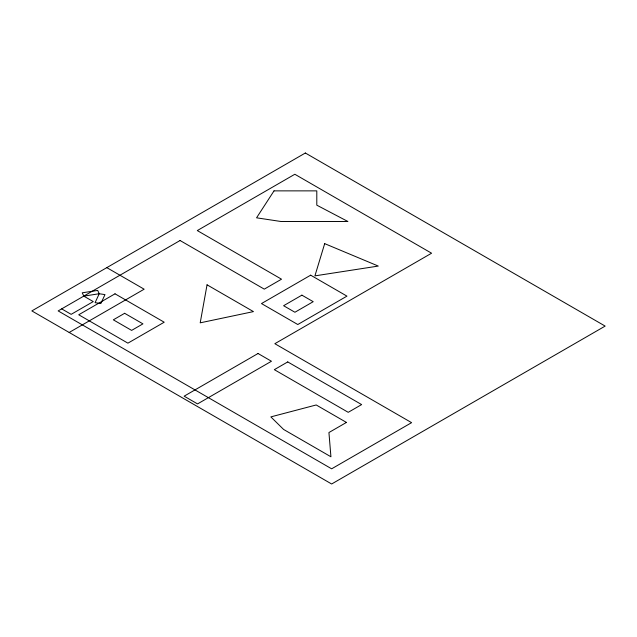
<?xml version="1.0" encoding="UTF-8"?>
<svg xmlns="http://www.w3.org/2000/svg" width="637" height="637" viewBox="0 0 637 637"><rect width="100%" height="100%" fill="white"/><g stroke="black" fill="none" stroke-linecap="round" stroke-linejoin="round"><path stroke-width="0.96" d="M69.194 332.466L144.145 289.198L106.801 267.636M83.789 296.125L99.237 293.737L104.986 294.62L100.845 303.538L95.096 302.655L99.237 293.737L97.692 290.416L82.245 292.805L83.789 296.125L93.257 301.588L71.161 314.344L61.693 308.881M207.049 284.819L200.209 322.832L253.446 311.604L207.049 284.819M324.687 243.637L314.917 275.869L378.29 266.067L324.687 243.637M274.029 190.869L256.56 217.814L280.949 221.493L347.89 221.493L316.796 205.17L316.796 190.869L274.029 190.869M305.354 153.007L31.85 310.912L331.646 483.993L605.15 326.088L305.354 153.007M180.072 240.515L58.15 310.912L331.646 468.816L411.598 422.657L274.842 343.701L431.583 253.215L294.835 174.259L197.295 230.57L281.514 279.189L264.283 289.142L180.072 240.515M115.018 293.816L78.733 314.766L127.91 343.16L164.203 322.211L115.018 293.816M124.637 313.3L113.33 319.83L131.628 330.396L142.935 323.867L124.637 313.3M310.665 275.176L261.488 303.57L297.782 324.52L346.958 296.133L310.665 275.176M301.898 295.154L283.6 305.72L294.915 312.249L313.213 301.683L301.898 295.154M258.041 353.503L184.141 396.174L197.55 403.914L271.45 361.251L258.041 353.503M287.741 361.92L274.324 369.659L348.224 412.322L361.633 404.583L287.741 361.92M346.448 422.427L328.931 432.539L330.929 456.777L283.592 429.442L270.852 416.885L316.207 404.965L346.448 422.427"/></g></svg>
